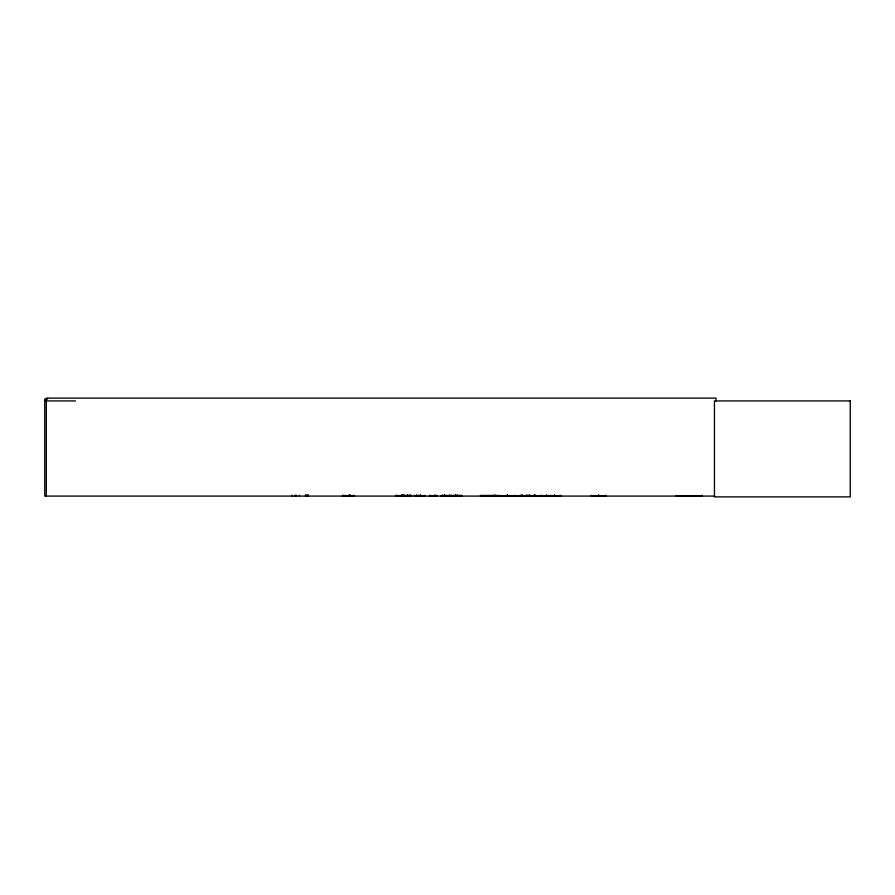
<?xml version="1.0" encoding="UTF-8"?>
<svg xmlns="http://www.w3.org/2000/svg" width="895" height="895" viewBox="0 0 895 895"><rect width="100%" height="100%" fill="white"/><g stroke="black" fill="none" stroke-linecap="round" stroke-linejoin="round"><path stroke-width="1.34" d="M409.988 496.043L410 495.08M500.294 496.076L500.305 495.282L500.394 496.076L561.366 495.998M514.692 496.043L514.793 495.282L514.356 495.998M676.139 495.651L702.139 496.031L702.06 495.315M702.06 496.054L676.128 496.054M522.501 495.886L541.978 496.02M535.579 495.886L535.59 495.293M342.315 496.076L354.163 495.975M429.264 496.076L436.984 495.975M522.255 495.919L522.109 495.08M396.787 495.975L396.854 495.349L396.921 496.076M407.024 495.975L407.091 495.349M342.751 495.975L342.819 495.349M401.598 495.975L401.475 495.08M429.79 495.975L429.868 495.349M405.524 495.975L405.614 495.349L405.715 496.076M411.387 495.975L395.59 496.076L395.601 495.282M47.547 399.125L44.75 399.125L44.75 496.076L714.635 496.076M44.75 400.926L75.448 400.926M441.034 495.45L461.473 495.45M480.537 495.45L498.459 495.45M441 495.707L461.507 495.707M480.503 495.707L498.493 495.707M676.061 495.841L702.139 495.841M425.449 496.043L414.642 495.975M441.022 496.02L462.223 496.043M480.514 496.02L498.481 496.02M591.405 495.875L605.803 495.875M419.039 495.975L418.95 495.349M449.793 495.975L449.704 495.349M422.183 495.975L422.104 495.349L422.015 496.076M407.639 495.975L407.572 495.349M408.925 495.975L408.858 495.349M398.689 495.975L398.622 495.349L398.543 496.076M495.349 495.953L495.237 495.282M520.778 495.975L520.733 495.349M716.034 400.926L716.034 398.118L46.327 398.118L46.327 496.076M605.803 495.282L605.803 496.076M598.856 495.08L598.856 496.076M598.352 495.08L598.352 496.076M591.405 495.282L591.405 496.076M560.818 495.282L560.818 496.076M554.777 495.08L554.777 496.076M554.419 495.08L554.419 496.076M550.638 495.282L550.638 496.076M546.856 495.08L546.856 496.076M546.498 495.08L546.498 496.076M541.654 495.226L541.654 496.02M540.457 495.282L540.457 496.076M535.635 495.226L535.635 496.02M534.673 495.024L534.673 496.02M534.214 495.024L534.214 496.02M533.767 495.282L533.767 496.076M529.997 495.024L529.997 496.02M529.538 495.024L529.538 496.02M528.576 495.226L528.576 496.02M527.759 495.282L527.759 496.076M526.786 495.08L526.786 496.076M526.338 495.08L526.338 496.076M522.557 495.226L522.557 496.02M521.662 495.08L521.662 496.076M520.689 495.282L520.689 496.076M507.756 495.08L507.834 496.076M507.331 495.08L507.331 496.076M507.264 495.08L507.264 496.076M494.454 495.08L494.454 496.076M461.652 495.282L461.652 496.076M457.524 495.08L457.524 496.076M456.752 495.282L456.696 496.076M455.589 495.08L455.589 496.076M455.231 495.08L455.231 496.076M451.416 495.282L451.416 496.076M449.614 495.282L449.614 496.076M444.759 495.08L444.759 496.076M444.513 495.08L444.513 496.076M442.421 495.282L442.421 496.076M437.152 495.282L437.152 496.076M435.071 495.08L435.071 496.076M434.813 495.08L434.813 496.076M429.958 495.282L429.958 496.076M424.722 495.282L424.722 496.076M420.426 495.08L420.426 496.076M420.225 495.08L420.225 496.076M418.86 495.282L418.86 496.076M417.014 495.08L417.014 496.076M416.757 495.08L416.757 496.076M414.474 495.282L414.474 496.076M411.577 495.282L411.577 496.076M410.201 495.08L410.201 496.076M409.753 495.282L409.753 496.076M408.791 495.282L408.791 496.076M407.482 495.08L407.482 496.076M407.214 495.08L407.169 496.076M404.283 494.868L404.26 496.076M403.343 495.08L403.343 496.076M402.862 494.868L402.862 496.076M402.56 495.08L402.537 496.076M402.37 495.08L402.37 496.076M402.213 495.282L402.213 496.076M401.128 495.08L401.128 496.076M397.38 495.282L397.38 496.076M354.297 495.282L354.297 496.076M352.999 495.282L352.999 496.076M350.482 495.08L350.482 496.076M350.124 495.08L350.124 496.076M349.263 495.08L349.263 496.076M348.905 495.08L348.905 496.076M344.06 495.282L344.06 496.076M342.886 495.282L342.886 496.076M308.305 494.879L308.305 496.076M307.701 494.868L307.701 496.076M306.291 494.868L306.291 496.076M305.508 494.879L305.508 496.076M299.389 495.282L299.389 496.076M296.402 495.282L296.402 496.076M295.585 495.282L295.585 496.076M294.824 495.282L294.824 496.076M291.781 495.282L291.781 496.076M850.25 400.926L714.456 400.926L714.456 496.882L850.25 496.882L850.25 400.926M403.052 496.076L403.052 495.08L403.041 496.076"/></g></svg>
